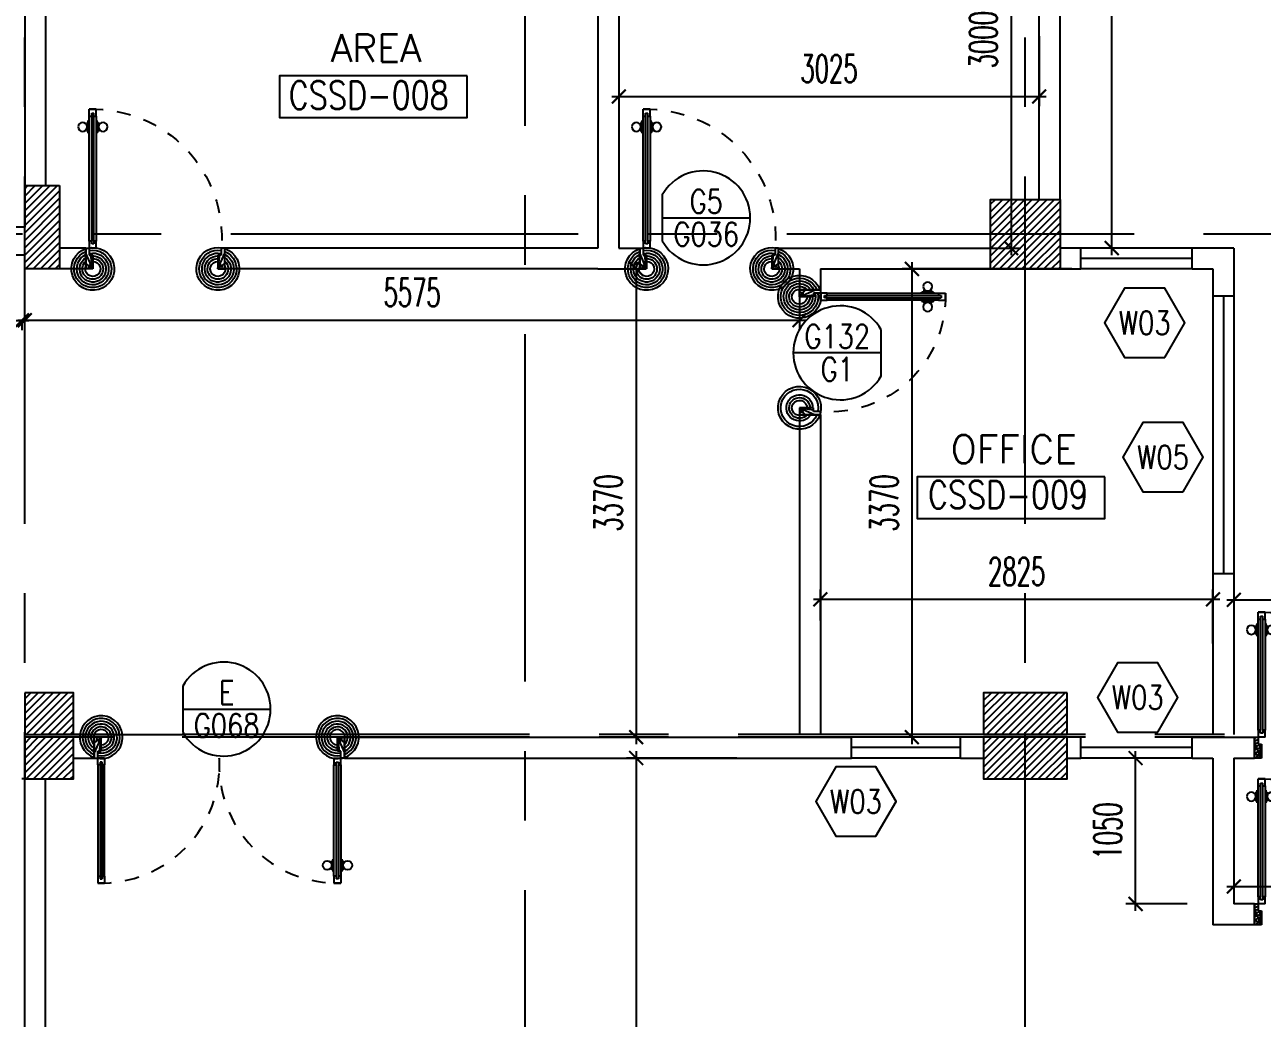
# Model space of a CAD drawing. Extents: x 417866.9 to 417960.2, y 43448 to 43538.2.
# Drawn here: x 417915.54 to 417924.44, y 43492.45 to 43499.6 of the extents above; entities that cross this region are included whole.
import ezdxf
from ezdxf.enums import TextEntityAlignment as Align

# ---------------------------------------------------------------- set-up
doc = ezdxf.new("R2010")
doc.units = 0
doc.header["$MEASUREMENT"] = 0
doc.header["$PDMODE"] = 3
doc.header["$PDSIZE"] = 0.1
doc.linetypes.add('CENTERX2', pattern=[4, 2.5, -0.5, 0.5, -0.5])
doc.linetypes.add('HIDDEN', pattern=[0.375, 0.25, -0.125])
doc.layers.get('0').update_dxf_attribs({"linetype": 'CONTINUOUS'})
doc.layers.get('DEFPOINTS').update_dxf_attribs({"linetype": 'CONTINUOUS'})
for name, color, linetype in [('AXES', 11, 'CENTERX2'), ('COL', 2, 'CONTINUOUS'), ('DIM', 4, 'CONTINUOUS'), ('DOOR', 4, 'CONTINUOUS'), ('DOOR-CR', 2, 'CONTINUOUS'), ('DOOR-NO', 3, 'CONTINUOUS'), ('HAT', 8, 'CONTINUOUS'), ('IND-ES-TXT', 4, 'CONTINUOUS'), ('RM-BOX', 2, 'CONTINUOUS'), ('RM-NAME', 2, 'CONTINUOUS'), ('RM-NO', 2, 'CONTINUOUS'), ('WALL', 2, 'CONTINUOUS'), ('WIN', 5, 'CONTINUOUS'), ('WIN-BOX', 3, 'CONTINUOUS'), ('WIN-NO', 5, 'CONTINUOUS')]:
    doc.layers.add(name, color=color, linetype=linetype)
doc.styles.add('ROMANS', font='ROMANS.shx', dxfattribs={"width": 0.6})
doc.dimstyles.new('STANDARD in', dxfattribs={"dimtxt": 0.2, "dimasz": 0.1, "dimexe": 0.07, "dimexo": 0.05, "dimgap": 0.1, "dimtad": 1, "dimdec": 0, "dimlfac": 1000, "dimzin": 0, "dimdsep": 46, "dimtxsty": 'ROMANS', "dimblk": 'ARCHTICK', "dimcen": 0.05, "dimdle": 0.05, "dimclrd": 4, "dimclre": 4, "dimclrt": 2, "dimadec": 0, "dimazin": 0, "dimtfac": 1, "dimtdec": 0, "dimtmove": 2, "dimatfit": 3, "dimfxl": 0, "dimtolj": 1, "dimtzin": 0, "dimarcsym": 0})

# ---------------------------------------------------------------- blocks, each defined once
blk = doc.blocks.new('WW1')
at = {"layer": 'WIN-BOX'}
blk.add_lwpolyline([(144.3, -250), (288.7, 0), (144.3, 250), (-144.3, 250), (-288.7, 0), (-144.3, -250)], close=True, dxfattribs=at)
at = {"layer": 'WIN-NO', "style": 'ROMANS', "width": 0.8}
blk.add_attdef('W00', text='', height=170, dxfattribs=at).set_placement((0, 0), align=Align.MIDDLE)
blk = doc.blocks.new('COL50')
at = {"layer": 'COL'}
blk.add_lwpolyline([(-250, 250), (-250, -250), (250, -250), (250, 250)], close=True, dxfattribs=at)
blk = doc.blocks.new('*X91')
at = {"color": 0}
for p, q in [((227928.6, 41941.8), (228387.8, 42401)), ((227928.6, 41994.8), (228334.7, 42401)), ((227928.6, 42047.9), (228281.7, 42401)), ((227928.6, 42100.9), (228228.7, 42401)), ((227928.6, 42153.9), (228175.6, 42401)), ((227928.6, 42207), (228122.6, 42401)), ((227928.6, 42260), (228069.6, 42401)), ((227928.6, 42313), (228016.5, 42401)), ((227928.6, 42366.1), (227963.5, 42401)), ((227940.8, 41901), (228428.6, 42388.8)), ((227993.8, 41901), (228428.6, 42335.7)), ((228046.9, 41901), (228428.6, 42282.7)), ((228099.9, 41901), (228428.6, 42229.7)), ((228152.9, 41901), (228428.6, 42176.6)), ((228206, 41901), (228428.6, 42123.6)), ((228259, 41901), (228428.6, 42070.6)), ((228312, 41901), (228428.6, 42017.5)), ((228365.1, 41901), (228428.6, 41964.5)), ((228418.1, 41901), (228428.6, 41911.5))]:
    blk.add_line(p, q, dxfattribs=at)
blk = doc.blocks.new('DD1')
at = {"layer": 'DOOR-CR'}
blk.add_line((-316.5, 0), (316.5, 0), dxfattribs=at)
blk.add_lwpolyline([(-316.5, -165.7, 3.820224), (-316.5, 165.7)], format="xyb", close=True, dxfattribs=at)
at = {"layer": 'DOOR-NO', "color": 255, "style": 'ROMANS'}
for tag, width, p in [('G', 0.8, (-21.7, 155.8)), ('0000', 0.7, (-21.7, -135.5))]:
    blk.add_attdef(tag, text='', height=195.5, dxfattribs=dict(at, width=width)).set_placement(p, align=Align.MIDDLE)
blk = doc.blocks.new('A$C24ED45A6')
at = {"layer": 'DOOR', "color": 0, "linetype": 'ByBlock'}
for p, q in [((925, 1100), (925, 1150)), ((925, 1150), (975, 1150)), ((975, 1150), (925, 1150)), ((942, 1100), (925, 1100)), ((942, 1100), (942, 1120)), ((958, 1120), (942, 1120)), ((958, 1100), (958, 1120)), ((975, 1100), (958, 1100)), ((975, 1100), (975, 1150)), ((908.8, 1055), (908.8, 990.2)), ((917.8, 1055), (908.8, 1055)), ((917.8, 990.2), (908.8, 990.2)), ((917.8, 977.6), (917.8, 1067.6)), ((925, 1067.6), (917.8, 1067.6)), ((917.8, 1055), (917.8, 990.2)), ((975, 1067.6), (982.2, 1067.6)), ((982.2, 977.6), (982.2, 1067.6)), ((982.2, 1055), (982.2, 990.2)), ((982.2, 1055), (991.2, 1055)), ((982.2, 990.2), (991.2, 990.2)), ((991.2, 1055), (991.2, 990.2)), ((925, 977.6), (917.8, 977.6)), ((975, 977.6), (982.2, 977.6)), ((925, 150), (925, 200)), ((925, 200), (942, 200)), ((942, 200), (942, 180)), ((942, 180), (958, 180)), ((958, 180), (958, 200)), ((958, 200), (975, 200)), ((975, 200), (975, 150)), ((0, 0), (0, 150)), ((0, 150), (25, 150)), ((25, 150), (25, 100)), ((25, 100), (50, 100)), ((50, 100), (50, 0)), ((925, 150), (975, 150)), ((975, 100), (950, 100)), ((950, 100), (950, 0)), ((1000, 150), (975, 150)), ((975, 150), (975, 100)), ((1000, 150), (1000, 0)), ((50, 0), (0, 0)), ((950, 0), (1000, 0))]:
    blk.add_line(p, q, dxfattribs=at)
at = {"layer": 'DOOR', "linetype": 'ByBlock'}
for p, q in [((925, 1100), (925, 200)), ((942, 200), (942, 1100)), ((958, 200), (958, 1100)), ((975, 200), (975, 1100))]:
    blk.add_line(p, q, dxfattribs=at)
at = {"layer": 'DOOR', "color": 9, "linetype": 'ByBlock'}
for p, q in [((50, 0), (0, 113.7)), ((50, 0), (36.6, 100)), ((950, 0), (1000, 113.7)), ((950, 0), (963.4, 100)), ((50, 0), (0, 40.1)), ((950, 0), (1000, 40.1))]:
    blk.add_line(p, q, dxfattribs=at)
at = {"layer": 'DOOR', "color": 0, "linetype": 'ByBlock'}
for centre in [(876.5, 1022.6), (1023.5, 1022.6)]:
    blk.add_circle(centre, 32.4, dxfattribs=at)
at = {"layer": 'DOOR', "linetype": 'HIDDEN', "ltscale": 0.5}
blk.add_arc((950, 222.5), 927.8, 88.45601, 184.48155, dxfattribs=at)
at = {"layer": 'DOOR', "color": 9, "linetype": 'ByBlock'}
for centre, radius, start, end in [((50, 0), 154.4, 103.71423, 108.89471), ((50, 0), 134.4, 100.71998, 111.84015), ((50, 0), 114.4, 102.62257, 115.91616), ((50, 0), 94.4, 90, 121.98181), ((950, 0), 94.4, 58.01819, 90), ((950, 0), 134.4, 68.15985, 79.28002), ((950, 0), 114.4, 64.08384, 77.37743), ((950, 0), 154.4, 71.10529, 76.28577), ((50, 0), 74.4, 90, 132.22357), ((50, 0), 54.4, 90, 156.79262), ((50, 0), 34.4, 90, 180), ((50, 0), 14.4, 90, 180), ((950, 0), 74.4, 47.77643, 90), ((950, 0), 54.4, 23.20738, 90), ((950, 0), 34.4, 0, 90), ((950, 0), 14.4, 0, 90)]:
    blk.add_arc(centre, radius, start, end, dxfattribs=at)
at = {"layer": 'WALL'}
blk.add_line((1000, 0), (1000, 150), dxfattribs=at)
blk = doc.blocks.new('DOOR90')
at = {"layer": 'DOOR', "color": 7, "linetype": 'ByBlock'}
for p, q in [((-150, 0), (0, 0)), ((-150, 0), (-150, -25)), ((0, -50), (-113.7, 0)), ((0, -50), (-40.1, 0)), ((0, -50), (0, 0)), ((-1000, -25), (-1050, -25)), ((-1050, -75), (-1050, -25)), ((-1050, -25), (-1050, -75)), ((-1000, -75), (-1050, -75)), ((-1000, -42), (-1020, -42)), ((-1020, -42), (-1020, -58)), ((-1000, -58), (-1020, -58)), ((-1000, -25), (-1000, -42)), ((-1000, -58), (-1000, -75)), ((-877.6, -17.8), (-967.6, -17.8)), ((-967.6, -25), (-967.6, -17.8)), ((-967.6, -75), (-967.6, -82.2)), ((-877.6, -82.2), (-967.6, -82.2)), ((-955, -8.8), (-890.2, -8.8)), ((-955, -17.8), (-955, -8.8)), ((-955, -17.8), (-890.2, -17.8)), ((-955, -82.2), (-890.2, -82.2)), ((-955, -82.2), (-955, -91.2)), ((-890.2, -17.8), (-890.2, -8.8)), ((-890.2, -82.2), (-890.2, -91.2)), ((-877.6, -25), (-877.6, -17.8)), ((-877.6, -75), (-877.6, -82.2)), ((-200, -25), (-150, -25)), ((-200, -42), (-200, -25)), ((-180, -42), (-200, -42)), ((-200, -58), (-180, -58)), ((-200, -75), (-200, -58)), ((-150, -75), (-200, -75)), ((-180, -58), (-180, -42)), ((-150, -25), (-100, -25)), ((-150, -75), (-150, -25)), ((-100, -25), (-100, -50)), ((0, -50), (-100, -36.6)), ((-100, -50), (0, -50)), ((-955, -91.2), (-890.2, -91.2)), ((-150, -875), (-100, -875)), ((-150, -900), (-150, -875)), ((0, -850), (-113.7, -900)), ((-100, -875), (-100, -850)), ((0, -850), (-100, -863.4)), ((-100, -850), (0, -850)), ((0, -850), (-40.1, -900)), ((0, -850), (0, -900)), ((-150, -900), (0, -900)), ((0, -900), (-150, -900))]:
    blk.add_line(p, q, dxfattribs=at)
at = {"layer": 'DOOR', "linetype": 'ByBlock'}
for p, q in [((-200, -25), (-1000, -25)), ((-200, -42), (-1000, -42)), ((-200, -58), (-1000, -58)), ((-1000, -75), (-200, -75))]:
    blk.add_line(p, q, dxfattribs=at)
at = {"layer": 'DOOR', "color": 7, "linetype": 'ByBlock'}
for centre in [(-922.6, 23.5), (-922.6, -123.5)]:
    blk.add_circle(centre, 32.4, dxfattribs=at)
for centre, radius, start, end in [((0, -50), 154.4, 161.10529, 166.28577), ((0, -50), 94.4, 148.01819, 180), ((0, -50), 134.4, 158.15985, 169.28002), ((0, -50), 114.4, 154.08384, 167.37743), ((0, -50), 74.4, 137.77643, 180), ((0, -50), 54.4, 113.20738, 180), ((0, -50), 34.4, 90, 180), ((0, -50), 14.4, 90, 180), ((0, -850), 154.4, 193.71423, 198.89471), ((0, -850), 134.4, 190.71998, 201.84015), ((0, -850), 94.4, 180, 211.98181), ((0, -850), 74.4, 180, 222.22357), ((0, -850), 54.4, 180, 246.79262), ((0, -850), 34.4, 180, 270), ((0, -850), 14.4, 180, 270)]:
    blk.add_arc(centre, radius, start, end, dxfattribs=at)
at = {"layer": 'DOOR', "linetype": 'HIDDEN', "ltscale": 0.5}
blk.add_arc((-222.2, -50), 828.2, 178.27012, 275.00304, dxfattribs=at)
blk = doc.blocks.new('_ARCHTICK')
at = {"color": 0, "linetype": 'ByBlock', "const_width": 0.15}
blk.add_lwpolyline([(-0.5, -0.5), (0.5, 0.5)], dxfattribs=at)
blk = doc.blocks.new('*D271')
at = {"layer": 'DEFPOINTS', "color": 0}
for p in [(417906.0666, 43497.6077), (417915.5166, 43497.5274), (417915.5166, 43497.474)]:
    blk.add_point(p, dxfattribs=at)
at = {"layer": 'DIM', "color": 4, "lineweight": -2}
for p, q in [((417906.0666, 43497.5577), (417906.0666, 43497.404)), ((417906.0166, 43497.474), (417915.5666, 43497.474)), ((417915.5166, 43497.4774), (417915.5166, 43497.404))]:
    blk.add_line(p, q, dxfattribs=at)
at = {"layer": 'DIM', "color": 4, "lineweight": -2, "xscale": 0.1, "yscale": 0.1, "zscale": 0.1, "rotation": 180}
blk.add_blockref('_ARCHTICK', (417906.0666, 43497.474), dxfattribs=at)
at = {"layer": 'DIM', "color": 4, "lineweight": -2, "xscale": 0.1, "yscale": 0.1, "zscale": 0.1}
blk.add_blockref('_ARCHTICK', (417915.5166, 43497.474), dxfattribs=at)
at = {"layer": 'DIM', "color": 2, "insert": (417910.7916, 43497.674), "char_height": 0.2, "attachment_point": 5, "style": 'ROMANS'}
blk.add_mtext('\\A1;9450', dxfattribs=at)
blk = doc.blocks.new('*D576')
at = {"layer": 'DEFPOINTS', "color": 0}
for p in [(417921.1116, 43497.7706), (417921.1116, 43497.4751), (417915.5366, 43497.4109)]:
    blk.add_point(p, dxfattribs=at)
at = {"layer": 'DIM', "color": 4, "lineweight": -2}
for p, q in [((417921.1116, 43497.7206), (417921.1116, 43497.4051)), ((417915.5366, 43497.4609), (417915.5366, 43497.5451)), ((417915.4866, 43497.4751), (417921.1616, 43497.4751))]:
    blk.add_line(p, q, dxfattribs=at)
at = {"layer": 'DIM', "color": 4, "lineweight": -2, "xscale": 0.1, "yscale": 0.1, "zscale": 0.1, "rotation": 180}
blk.add_blockref('_ARCHTICK', (417915.5366, 43497.4751), dxfattribs=at)
at = {"layer": 'DIM', "color": 4, "lineweight": -2, "xscale": 0.1, "yscale": 0.1, "zscale": 0.1}
blk.add_blockref('_ARCHTICK', (417921.1116, 43497.4751), dxfattribs=at)
at = {"layer": 'DIM', "color": 2, "insert": (417918.3241, 43497.6751), "char_height": 0.2, "attachment_point": 5, "style": 'ROMANS'}
blk.add_mtext('\\A1;5575', dxfattribs=at)
blk = doc.blocks.new('*D272')
at = {"layer": 'DEFPOINTS', "color": 0}
for p in [(417919.7765, 43497.8443), (417919.7765, 43494.4743), (417919.9364, 43494.4743)]:
    blk.add_point(p, dxfattribs=at)
at = {"layer": 'DIM', "color": 4, "lineweight": -2}
for p, q in [((417919.9364, 43497.8943), (417919.9364, 43494.4243)), ((417919.8265, 43497.8443), (417920.0064, 43497.8443)), ((417919.8265, 43494.4743), (417920.0064, 43494.4743))]:
    blk.add_line(p, q, dxfattribs=at)
at = {"layer": 'DIM', "color": 4, "lineweight": -2, "xscale": 0.1, "yscale": 0.1, "zscale": 0.1}
for p, rotation in [((417919.9364, 43497.8443), 90), ((417919.9364, 43494.4743), 270)]:
    blk.add_blockref('_ARCHTICK', p, dxfattribs=dict(at, rotation=rotation))
at = {"layer": 'DIM', "color": 2, "insert": (417919.7364, 43496.1593), "char_height": 0.2, "attachment_point": 5, "rotation": 90, "style": 'ROMANS'}
blk.add_mtext('\\A1;3370', dxfattribs=at)
blk = doc.blocks.new('*D273')
at = {"layer": 'DEFPOINTS', "color": 0}
for p in [(417919.8116, 43499.5708), (417922.8366, 43499.5708), (417922.8366, 43499.0854)]:
    blk.add_point(p, dxfattribs=at)
at = {"layer": 'DIM', "color": 4, "lineweight": -2}
for p, q in [((417919.8116, 43499.5208), (417919.8116, 43499.0154)), ((417922.8366, 43499.5208), (417922.8366, 43499.0154)), ((417919.7616, 43499.0854), (417922.8866, 43499.0854))]:
    blk.add_line(p, q, dxfattribs=at)
at = {"layer": 'DIM', "color": 4, "lineweight": -2, "xscale": 0.1, "yscale": 0.1, "zscale": 0.1, "rotation": 180}
blk.add_blockref('_ARCHTICK', (417919.8116, 43499.0854), dxfattribs=at)
at = {"layer": 'DIM', "color": 4, "lineweight": -2, "xscale": 0.1, "yscale": 0.1, "zscale": 0.1}
blk.add_blockref('_ARCHTICK', (417922.8366, 43499.0854), dxfattribs=at)
at = {"layer": 'DIM', "color": 2, "insert": (417921.3241, 43499.2854), "char_height": 0.2, "attachment_point": 5, "style": 'ROMANS'}
blk.add_mtext('\\A1;3025', dxfattribs=at)
blk = doc.blocks.new('*D274')
at = {"layer": 'DEFPOINTS', "color": 0}
for p in [(417922.8366, 43500.9943), (417922.3746, 43497.9943), (417922.6343, 43497.9943)]:
    blk.add_point(p, dxfattribs=at)
at = {"layer": 'DIM', "color": 4, "lineweight": -2}
for p, q in [((417922.7866, 43500.9943), (417922.5643, 43500.9943)), ((417922.6343, 43501.0443), (417922.6343, 43497.9443)), ((417922.4246, 43497.9943), (417922.7043, 43497.9943))]:
    blk.add_line(p, q, dxfattribs=at)
at = {"layer": 'DIM', "color": 4, "lineweight": -2, "xscale": 0.1, "yscale": 0.1, "zscale": 0.1}
for p, rotation in [((417922.6343, 43500.9943), 90), ((417922.6343, 43497.9943), 270)]:
    blk.add_blockref('_ARCHTICK', p, dxfattribs=dict(at, rotation=rotation))
at = {"layer": 'DIM', "color": 2, "insert": (417922.4343, 43499.4943), "char_height": 0.2, "attachment_point": 5, "rotation": 90, "style": 'ROMANS'}
blk.add_mtext('\\A1;3000', dxfattribs=at)
blk = doc.blocks.new('*D277')
at = {"layer": 'DEFPOINTS', "color": 0}
for p in [(417923.4895, 43504.1943), (417923.3584, 43497.9943), (417923.9366, 43497.9943)]:
    blk.add_point(p, dxfattribs=at)
at = {"layer": 'DIM', "color": 4, "lineweight": -2}
for p, q in [((417923.4395, 43504.1943), (417923.2884, 43504.1943)), ((417923.3584, 43504.2443), (417923.3584, 43501.4053)), ((417923.3584, 43497.9443), (417923.3584, 43500.7882)), ((417923.8866, 43497.9943), (417923.2884, 43497.9943))]:
    blk.add_line(p, q, dxfattribs=at)
at = {"layer": 'DIM', "color": 4, "lineweight": -2, "xscale": 0.1, "yscale": 0.1, "zscale": 0.1}
for p, rotation in [((417923.3584, 43504.1943), 90), ((417923.3584, 43497.9943), 270)]:
    blk.add_blockref('_ARCHTICK', p, dxfattribs=dict(at, rotation=rotation))
at = {"layer": 'DIM', "color": 2, "insert": (417923.2472, 43501.0967), "char_height": 0.2, "attachment_point": 5, "rotation": 90, "style": 'ROMANS'}
blk.add_mtext('\\A1;6200', dxfattribs=at)
blk = doc.blocks.new('*D438')
at = {"layer": 'DEFPOINTS', "color": 0}
for p in [(417924.0866, 43495.4669), (417921.2616, 43495.2653), (417924.0866, 43495.0988)]:
    blk.add_point(p, dxfattribs=at)
at = {"layer": 'DIM', "color": 4, "lineweight": -2}
for p, q in [((417921.2116, 43495.4669), (417924.1366, 43495.4669)), ((417921.2616, 43495.3153), (417921.2616, 43495.5369)), ((417924.0866, 43495.1488), (417924.0866, 43495.5369))]:
    blk.add_line(p, q, dxfattribs=at)
at = {"layer": 'DIM', "color": 4, "lineweight": -2, "xscale": 0.1, "yscale": 0.1, "zscale": 0.1, "rotation": 180}
blk.add_blockref('_ARCHTICK', (417921.2616, 43495.4669), dxfattribs=at)
at = {"layer": 'DIM', "color": 4, "lineweight": -2, "xscale": 0.1, "yscale": 0.1, "zscale": 0.1}
blk.add_blockref('_ARCHTICK', (417924.0866, 43495.4669), dxfattribs=at)
at = {"layer": 'DIM', "color": 2, "insert": (417922.6741, 43495.6669), "char_height": 0.2, "attachment_point": 5, "style": 'ROMANS'}
blk.add_mtext('\\A1;2825', dxfattribs=at)
blk = doc.blocks.new('*D281')
at = {"layer": 'DEFPOINTS', "color": 0}
for p in [(417923.1223, 43497.8443), (417921.9204, 43494.4743), (417922.6807, 43494.4743)]:
    blk.add_point(p, dxfattribs=at)
at = {"layer": 'DIM', "color": 4, "lineweight": -2}
for p, q in [((417921.9204, 43497.8943), (417921.9204, 43494.4243)), ((417923.0723, 43497.8443), (417921.8504, 43497.8443)), ((417922.6307, 43494.4743), (417921.8504, 43494.4743))]:
    blk.add_line(p, q, dxfattribs=at)
at = {"layer": 'DIM', "color": 4, "lineweight": -2, "xscale": 0.1, "yscale": 0.1, "zscale": 0.1}
for p, rotation in [((417921.9204, 43497.8443), 90), ((417921.9204, 43494.4743), 270)]:
    blk.add_blockref('_ARCHTICK', p, dxfattribs=dict(at, rotation=rotation))
at = {"layer": 'DIM', "color": 2, "insert": (417921.7204, 43496.1593), "char_height": 0.2, "attachment_point": 5, "rotation": 90, "style": 'ROMANS'}
blk.add_mtext('\\A1;3370', dxfattribs=at)
blk = doc.blocks.new('*D439')
at = {"layer": 'DEFPOINTS', "color": 0}
for p in [(417931.0616, 43495.7194), (417924.2366, 43495.611), (417931.0616, 43495.4631)]:
    blk.add_point(p, dxfattribs=at)
at = {"layer": 'DIM', "color": 4, "lineweight": -2}
for p, q in [((417931.0616, 43495.6694), (417931.0616, 43495.3931)), ((417924.2366, 43495.561), (417924.2366, 43495.3931)), ((417924.1866, 43495.4631), (417931.1116, 43495.4631))]:
    blk.add_line(p, q, dxfattribs=at)
at = {"layer": 'DIM', "color": 4, "lineweight": -2, "xscale": 0.1, "yscale": 0.1, "zscale": 0.1, "rotation": 180}
blk.add_blockref('_ARCHTICK', (417924.2366, 43495.4631), dxfattribs=at)
at = {"layer": 'DIM', "color": 4, "lineweight": -2, "xscale": 0.1, "yscale": 0.1, "zscale": 0.1}
blk.add_blockref('_ARCHTICK', (417931.0616, 43495.4631), dxfattribs=at)
at = {"layer": 'DIM', "color": 2, "insert": (417927.6491, 43495.6631), "char_height": 0.2, "attachment_point": 5, "style": 'ROMANS'}
blk.add_mtext('\\A1;6825', dxfattribs=at)
blk = doc.blocks.new('*D441')
at = {"layer": 'DEFPOINTS', "color": 0}
for p in [(417924.2366, 43493.8221), (417925.7366, 43493.8221), (417925.7366, 43493.3997)]:
    blk.add_point(p, dxfattribs=at)
at = {"layer": 'DIM', "color": 4, "lineweight": -2}
for p, q in [((417924.2366, 43493.7721), (417924.2366, 43493.3297)), ((417925.7366, 43493.7721), (417925.7366, 43493.3297)), ((417924.1866, 43493.3997), (417925.7866, 43493.3997))]:
    blk.add_line(p, q, dxfattribs=at)
at = {"layer": 'DIM', "color": 4, "lineweight": -2, "xscale": 0.1, "yscale": 0.1, "zscale": 0.1, "rotation": 180}
blk.add_blockref('_ARCHTICK', (417924.2366, 43493.3997), dxfattribs=at)
at = {"layer": 'DIM', "color": 4, "lineweight": -2, "xscale": 0.1, "yscale": 0.1, "zscale": 0.1}
blk.add_blockref('_ARCHTICK', (417925.7366, 43493.3997), dxfattribs=at)
at = {"layer": 'DIM', "color": 2, "insert": (417924.9866, 43493.5997), "char_height": 0.2, "attachment_point": 5, "style": 'ROMANS'}
blk.add_mtext('\\A1;1500', dxfattribs=at)
blk = doc.blocks.new('*D440')
at = {"layer": 'DEFPOINTS', "color": 0}
for p in [(417923.5298, 43494.3243), (417923.9502, 43494.3243), (417923.9502, 43493.2743)]:
    blk.add_point(p, dxfattribs=at)
at = {"layer": 'DIM', "color": 4, "lineweight": -2}
for p, q in [((417923.9002, 43494.3243), (417923.4598, 43494.3243)), ((417923.5298, 43493.2243), (417923.5298, 43494.3743)), ((417923.9002, 43493.2743), (417923.4598, 43493.2743))]:
    blk.add_line(p, q, dxfattribs=at)
at = {"layer": 'DIM', "color": 4, "lineweight": -2, "xscale": 0.1, "yscale": 0.1, "zscale": 0.1}
for p, rotation in [((417923.5298, 43494.3243), 90), ((417923.5298, 43493.2743), 270)]:
    blk.add_blockref('_ARCHTICK', p, dxfattribs=dict(at, rotation=rotation))
at = {"layer": 'DIM', "color": 2, "insert": (417923.3298, 43493.7993), "char_height": 0.2, "attachment_point": 5, "rotation": 90, "style": 'ROMANS'}
blk.add_mtext('\\A1;1050', dxfattribs=at)
blk = doc.blocks.new('*D285')
at = {"layer": 'DEFPOINTS', "color": 0}
for p in [(417920.7099, 43494.3243), (417919.9364, 43488.7243), (417920.1099, 43488.7243)]:
    blk.add_point(p, dxfattribs=at)
at = {"layer": 'DIM', "color": 4, "lineweight": -2}
for p, q in [((417920.6599, 43494.3243), (417919.8664, 43494.3243)), ((417919.9364, 43494.3743), (417919.9364, 43488.6743)), ((417920.0599, 43488.7243), (417919.8664, 43488.7243))]:
    blk.add_line(p, q, dxfattribs=at)
at = {"layer": 'DIM', "color": 4, "lineweight": -2, "xscale": 0.1, "yscale": 0.1, "zscale": 0.1}
for p, rotation in [((417919.9364, 43494.3243), 90), ((417919.9364, 43488.7243), 270)]:
    blk.add_blockref('_ARCHTICK', p, dxfattribs=dict(at, rotation=rotation))
at = {"layer": 'DIM', "color": 2, "insert": (417919.7364, 43491.5243), "char_height": 0.2, "attachment_point": 5, "rotation": 90, "style": 'ROMANS'}
blk.add_mtext('\\A1;5600', dxfattribs=at)
blk = doc.blocks.new('A$C272A55A0')
at = {"layer": 'DOOR', "color": 0, "linetype": 'ByBlock'}
for p, q in [((0, 900.4), (0, 1050.4)), ((50, 1050.4), (0, 1050.4)), ((50, 950.4), (50, 1050.4)), ((1750, 950.4), (1750, 1050.4)), ((1750, 1050.4), (1800, 1050.4)), ((1800, 1050.4), (1800, 900.4)), ((0, 900.4), (25, 900.4)), ((25, 950.4), (50, 950.4)), ((25, 900.4), (25, 950.4)), ((75, 900.4), (25, 900.4)), ((25, 850.4), (25, 900.4)), ((75, 900.4), (75, 850.4)), ((1725, 900.4), (1775, 900.4)), ((1725, 900.4), (1725, 850.4)), ((1775, 950.4), (1750, 950.4)), ((1775, 900.4), (1775, 950.4)), ((1800, 900.4), (1775, 900.4)), ((1775, 850.4), (1775, 900.4)), ((42, 850.4), (25, 850.4)), ((58, 870.4), (42, 870.4)), ((42, 870.4), (42, 850.4)), ((58, 850.4), (58, 870.4)), ((75, 850.4), (58, 850.4)), ((1725, 850.4), (1742, 850.4)), ((1742, 870.4), (1758, 870.4)), ((1742, 850.4), (1742, 870.4)), ((1758, 870.4), (1758, 850.4)), ((1758, 850.4), (1775, 850.4)), ((1717.8, 160.1), (1708.8, 160.1)), ((1708.8, 95.3), (1708.8, 160.1)), ((1717.8, 95.3), (1708.8, 95.3)), ((1725, 172.7), (1717.8, 172.7)), ((1717.8, 172.7), (1717.8, 82.7)), ((1717.8, 95.3), (1717.8, 160.1)), ((1775, 172.7), (1782.2, 172.7)), ((1782.2, 172.7), (1782.2, 82.7)), ((1782.2, 160.1), (1791.2, 160.1)), ((1782.2, 95.3), (1782.2, 160.1)), ((1782.2, 95.3), (1791.2, 95.3)), ((1791.2, 95.3), (1791.2, 160.1)), ((25, 50.4), (42, 50.4)), ((25, 50.4), (25, 0.4)), ((25, 0.4), (75, 0.4)), ((75, 0.4), (25, 0.4)), ((42, 50.4), (42, 30.4)), ((42, 30.4), (58, 30.4)), ((58, 50.4), (75, 50.4)), ((58, 50.4), (58, 30.4)), ((75, 50.4), (75, 0.4)), ((1725, 82.7), (1717.8, 82.7)), ((1742, 50.4), (1725, 50.4)), ((1725, 50.4), (1725, 0.4)), ((1775, 0.4), (1725, 0.4)), ((1725, 0.4), (1775, 0.4)), ((1742, 50.4), (1742, 30.4)), ((1758, 30.4), (1742, 30.4)), ((1775, 50.4), (1758, 50.4)), ((1758, 50.4), (1758, 30.4)), ((1775, 82.7), (1782.2, 82.7)), ((1775, 50.4), (1775, 0.4))]:
    blk.add_line(p, q, dxfattribs=at)
at = {"layer": 'DOOR', "color": 9, "linetype": 'ByBlock'}
for p, q in [((50, 1050.4), (0, 1010.2)), ((50, 1050.4), (0, 936.6)), ((50, 1050.4), (36.6, 950.4)), ((1750, 1050.4), (1800, 1010.2)), ((1750, 1050.4), (1800, 936.6)), ((1750, 1050.4), (1763.4, 950.4))]:
    blk.add_line(p, q, dxfattribs=at)
at = {"layer": 'DOOR', "linetype": 'ByBlock'}
for p, q in [((25, 850.4), (25, 50.4)), ((42, 850.4), (42, 50.4)), ((58, 850.4), (58, 50.4)), ((75, 50.4), (75, 850.4)), ((1725, 50.4), (1725, 850.4)), ((1742, 850.4), (1742, 50.4)), ((1758, 850.4), (1758, 50.4)), ((1775, 850.4), (1775, 50.4))]:
    blk.add_line(p, q, dxfattribs=at)
at = {"layer": 'DOOR', "color": 0, "linetype": 'ByBlock'}
for centre in [(1676.5, 127.7), (1823.5, 127.7)]:
    blk.add_circle(centre, 32.4, dxfattribs=at)
at = {"layer": 'DOOR', "color": 9, "linetype": 'ByBlock'}
for centre, radius, start, end in [((50, 1050.4), 54.4, 203.20738, 270), ((50, 1050.4), 74.4, 227.77643, 270), ((50, 1050.4), 34.4, 180, 270), ((50, 1050.4), 14.4, 180, 270), ((1750, 1050.4), 14.4, 270, 0), ((1750, 1050.4), 34.4, 270, 0), ((1750, 1050.4), 54.4, 270, 336.79262), ((1750, 1050.4), 74.4, 270, 312.22357), ((50, 1050.4), 94.4, 238.01819, 270), ((50, 1050.4), 114.4, 244.08384, 257.37743), ((50, 1050.4), 134.4, 248.15985, 259.28002), ((50, 1050.4), 154.4, 251.10529, 256.28577), ((1750, 1050.4), 94.4, 270, 301.98181), ((1750, 1050.4), 114.4, 282.62257, 295.91616), ((1750, 1050.4), 134.4, 280.71998, 291.84015), ((1750, 1050.4), 154.4, 283.71423, 288.89471)]:
    blk.add_arc(centre, radius, start, end, dxfattribs=at)
at = {"layer": 'DOOR', "linetype": 'HIDDEN', "ltscale": 0.5}
for centre, start, end in [((50, 851.4), 268.31738, 3.29648), ((1750, 851.4), 176.70352, 271.68262)]:
    blk.add_arc(centre, 851.4, start, end, dxfattribs=at)
at = {"layer": 'WALL', "linetype": 'ByBlock'}
blk.add_line((1800, 900.4), (1800, 1050.4), dxfattribs=at)

msp = doc.modelspace()

# ---------------------------------------------------------------- hatches: boundary and pattern name
at = {"layer": 'HAT'}
h = msp.add_hatch(dxfattribs=at)
h.set_pattern_fill('ANSI31', color=256, scale=0.3, style=0)
h.set_pattern_definition([(45, (417522.421385, 43456.013322), (-0.0265165043, 0.0265165043), [])])
h.paths.add_polyline_path([(417915.7866, 43498.4443), (417915.5366, 43498.4443), (417915.5366, 43498.1443), (417915.7866, 43498.1443)])
h.paths.add_polyline_path([(417915.7866, 43498.1443), (417915.5366, 43498.1443), (417915.5366, 43497.8443), (417915.7866, 43497.8443)])
h = msp.add_hatch(dxfattribs=at)
h.set_pattern_fill('ANSI31', color=256, scale=0.3, style=0)
h.set_pattern_definition([(45, (417532.141385, 43455.963322), (-0.0265165043, 0.0265165043), [])])
h.paths.add_polyline_path([(417915.5366, 43494.4943), (417915.8866, 43494.4943), (417915.8866, 43494.7943), (417915.5366, 43494.7943)])
h = msp.add_hatch(dxfattribs=at)
h.set_pattern_fill('ANSI31', color=256, scale=0.3, style=0)
h.set_pattern_definition([(45, (417564.191385, 43455.963322), (-0.0265165043, 0.0265165043), [])])
h.paths.add_polyline_path([(417922.7366, 43494.4943), (417922.7366, 43494.7943), (417922.4366, 43494.7943), (417922.4366, 43494.4943)])
h.paths.add_polyline_path([(417923.0366, 43494.4943), (417923.0366, 43494.7943), (417922.7366, 43494.7943), (417922.7366, 43494.4943)])
h = msp.add_hatch(dxfattribs=at)
h.set_pattern_fill('ANSI31', color=256, scale=0.3, style=0)
h.set_pattern_definition([(45, (417532.141385, 43455.643322), (-0.0265165043, 0.0265165043), [])])
h.paths.add_polyline_path([(417915.5366, 43494.1743), (417915.8866, 43494.1743), (417915.8866, 43494.4743), (417915.5366, 43494.4743)])
h = msp.add_hatch(dxfattribs=at)
h.set_pattern_fill('ANSI31', color=256, scale=0.3, style=0)
h.set_pattern_definition([(45, (417564.191385, 43455.643322), (-0.0265165043, 0.0265165043), [])])
h.paths.add_polyline_path([(417922.7366, 43494.1743), (417922.7366, 43494.4743), (417922.4366, 43494.4743), (417922.4366, 43494.1743)])
h.paths.add_polyline_path([(417923.0366, 43494.1743), (417923.0366, 43494.4743), (417922.7366, 43494.4743), (417922.7366, 43494.1743)])

# ---------------------------------------------------------------- linework, layer by layer
at = {"layer": 'AXES'}
for p, q in [((417922.7366, 43460.01), (417922.7366, 43537.5491)), ((417915.5366, 43460.01), (417915.5366, 43537.1991)), ((417919.1366, 43466.8743), (417919.1366, 43525.6943)), ((417959.5194, 43498.0943), (417889.6966, 43498.0943)), ((417959.1694, 43494.4943), (417889.6966, 43494.4943)), ((417959.1694, 43494.4743), (417889.6966, 43494.4743))]:
    msp.add_line(p, q, dxfattribs=at)
at = {"layer": 'COL'}
for points in [[(417915.7866, 43498.4443), (417915.7866, 43497.8443), (417915.5366, 43497.8443), (417915.5366, 43498.4443)], [(417915.5366, 43494.7943), (417915.5366, 43494.4943), (417915.8866, 43494.4943), (417915.8866, 43494.7943)], [(417923.0366, 43494.7943), (417922.4366, 43494.7943), (417922.4366, 43494.4943), (417923.0366, 43494.4943)], [(417915.5366, 43494.4743), (417915.5366, 43494.1743), (417915.8866, 43494.1743), (417915.8866, 43494.4743)], [(417923.0366, 43494.4743), (417922.4366, 43494.4743), (417922.4366, 43494.1743), (417923.0366, 43494.1743)]]:
    msp.add_lwpolyline(points, close=True, dxfattribs=at)
at = {"layer": 'DOOR', "color": 0}
msp.add_line((417915.5366, 43494.1743), (417915.5166, 43494.1743), dxfattribs=at)
at = {"layer": 'RM-BOX'}
for points in [[(417918.7197, 43499.2345), (417917.3699, 43499.2345), (417917.3699, 43498.9345), (417918.7197, 43498.9345)], [(417923.309, 43496.3473), (417921.9592, 43496.3473), (417921.9592, 43496.0473), (417923.309, 43496.0473)]]:
    msp.add_lwpolyline(points, close=True, dxfattribs=at)
at = {"layer": 'WALL'}
for p, q in [((417915.5366, 43503.6443), (417915.5366, 43498.1443)), ((417922.9866, 43498.3443), (417922.9866, 43501.3493)), ((417915.6866, 43500.9943), (417915.6866, 43498.4443)), ((417919.6616, 43500.9943), (417919.6616, 43497.9943)), ((417919.8116, 43500.9943), (417919.8116, 43497.9943)), ((417922.8366, 43498.3443), (417922.8366, 43500.9943)), ((417915.5366, 43498.1443), (417915.0791, 43498.1443)), ((417915.9762, 43497.9943), (417915.7866, 43497.9943)), ((417915.9762, 43497.8443), (417915.9762, 43497.9943)), ((417919.6616, 43497.9943), (417916.9762, 43497.9943)), ((417916.9762, 43497.8443), (417916.9762, 43497.9943)), ((417919.8116, 43497.9943), (417919.9616, 43497.9943)), ((417919.9616, 43497.8443), (417919.9616, 43497.9943)), ((417920.9616, 43497.8443), (417920.9616, 43497.9943)), ((417920.9616, 43497.8443), (417920.9616, 43497.9943)), ((417920.9616, 43497.9943), (417922.4866, 43497.9943)), ((417923.1366, 43497.9943), (417922.9866, 43497.9943)), ((417923.1366, 43497.8443), (417923.1366, 43497.9943)), ((417924.2366, 43497.9943), (417923.9366, 43497.9943)), ((417923.9366, 43497.8443), (417923.9366, 43497.9943)), ((417924.2366, 43497.9943), (417924.2366, 43497.6491)), ((417915.5366, 43497.9443), (417915.0791, 43497.9443)), ((417915.9762, 43497.8443), (417915.5366, 43497.8443)), ((417919.6616, 43497.8443), (417916.9762, 43497.8443)), ((417919.6616, 43497.8443), (417919.9616, 43497.8443)), ((417920.9616, 43497.8443), (417921.1116, 43497.8443)), ((417921.1116, 43497.8443), (417921.1116, 43497.6943)), ((417921.2616, 43497.8443), (417921.2616, 43497.6943)), ((417921.2616, 43497.8443), (417921.2616, 43497.6943)), ((417921.2616, 43497.8443), (417923.1366, 43497.8443)), ((417923.9366, 43497.8443), (417924.0866, 43497.8443)), ((417924.0866, 43497.8443), (417924.0866, 43497.6491)), ((417921.2616, 43497.6943), (417921.1116, 43497.6943)), ((417921.1116, 43497.6943), (417921.2616, 43497.6943)), ((417921.2616, 43497.6943), (417921.1116, 43497.6943)), ((417921.1116, 43497.6943), (417921.2616, 43497.6943)), ((417921.1116, 43497.6943), (417921.2616, 43497.6943)), ((417924.2366, 43497.6491), (417924.0866, 43497.6491)), ((417921.1116, 43496.7943), (417921.2616, 43496.7943)), ((417921.1116, 43496.7943), (417921.2616, 43496.7943)), ((417921.2616, 43496.7943), (417921.1116, 43496.7943)), ((417921.1116, 43496.7943), (417921.2616, 43496.7943)), ((417921.1116, 43496.7943), (417921.2616, 43496.7943)), ((417921.1116, 43496.7943), (417921.1116, 43494.4943)), ((417921.2616, 43496.7943), (417921.2616, 43494.4943)), ((417924.0866, 43495.6491), (417924.0866, 43494.4943)), ((417924.2366, 43495.6491), (417924.0866, 43495.6491)), ((417924.2366, 43495.6491), (417924.2366, 43494.4943)), ((417915.7866, 43494.4943), (417916.6991, 43494.4943)), ((417916.0366, 43494.4743), (417916.0366, 43494.3243)), ((417917.8366, 43494.4743), (417917.8366, 43494.3243)), ((417917.8366, 43494.4743), (417917.8366, 43494.3243)), ((417917.8366, 43494.4743), (417921.4868, 43494.4743)), ((417921.4868, 43494.3243), (417921.4868, 43494.4743)), ((417922.2694, 43494.3243), (417922.2694, 43494.4743)), ((417923.1366, 43494.3243), (417923.1366, 43494.4743)), ((417923.9366, 43494.3243), (417923.9366, 43494.4743)), ((417923.9366, 43494.4743), (417924.3866, 43494.4743)), ((417924.3866, 43494.4743), (417924.3866, 43494.3243)), ((417924.3866, 43494.3243), (417924.3866, 43494.4743)), ((417924.3866, 43494.4743), (417924.3866, 43494.3243)), ((417915.8866, 43494.3243), (417916.0366, 43494.3243)), ((417917.8366, 43494.3243), (417921.4868, 43494.3243)), ((417922.2694, 43494.3243), (417922.4366, 43494.3243)), ((417923.0366, 43494.3243), (417923.1366, 43494.3243)), ((417923.9366, 43494.3243), (417924.0866, 43494.3243)), ((417924.0866, 43494.3243), (417924.0866, 43493.1243)), ((417924.2366, 43494.3243), (417924.2366, 43493.2743)), ((417924.2366, 43494.3243), (417924.3866, 43494.3243)), ((417915.5366, 43488.7243), (417915.5366, 43494.1743)), ((417915.6866, 43488.8243), (417915.6866, 43494.1743)), ((417924.3866, 43493.2743), (417924.2366, 43493.2743)), ((417924.3866, 43493.2743), (417924.3866, 43493.1243)), ((417924.3866, 43493.1243), (417924.3866, 43493.2743)), ((417924.3866, 43493.2743), (417924.3866, 43493.1243)), ((417924.3866, 43493.1243), (417924.0866, 43493.1243))]:
    msp.add_line(p, q, dxfattribs=at)
at = {"layer": 'WIN'}
for p, q in [((417923.9366, 43497.9943), (417923.1366, 43497.9943)), ((417923.9366, 43497.9193), (417923.1366, 43497.9193)), ((417923.9366, 43497.8443), (417923.1366, 43497.8443)), ((417924.0866, 43497.6491), (417924.0866, 43495.6491)), ((417924.1616, 43497.6491), (417924.1616, 43495.6491)), ((417924.2366, 43497.6491), (417924.2366, 43495.6491)), ((417922.2694, 43494.3993), (417921.4868, 43494.3993)), ((417923.9366, 43494.3993), (417923.1366, 43494.3993)), ((417922.2694, 43494.3243), (417921.4868, 43494.3243)), ((417923.9366, 43494.3243), (417923.1366, 43494.3243))]:
    msp.add_line(p, q, dxfattribs=at)

# ---------------------------------------------------------------- block references
at = {"layer": 'COL', "xscale": -0.001000000047497451, "yscale": 0.0009999999892897904, "zscale": 0.001}
msp.add_blockref('COL50', (417922.7366, 43498.0943), dxfattribs=at)
at = {"layer": 'DOOR', "color": 0, "yscale": 0.0009999999892897904, "zscale": 0.001}
for name, p, xscale in [('A$C24ED45A6', (417916.9762, 43497.8443), -0.001000000047497451), ('A$C24ED45A6', (417920.9616, 43497.8443), -0.001000000047497451), ('DOOR90', (417921.1116, 43497.6943), -0.001000000047497451), ('A$C272A55A0', (417916.0366, 43493.424), 0.001000000047497451)]:
    msp.add_blockref(name, p, dxfattribs=dict(at, xscale=xscale))
at = {"layer": 'DOOR', "color": 0, "xscale": -0.0009999999892897904, "yscale": 0.0009999999892897904, "zscale": 0.001, "rotation": 90}
for p in [(417924.3866, 43494.3243), (417924.3866, 43493.1243)]:
    msp.add_blockref('DOOR90', p, dxfattribs=at)
at = {"layer": 'DOOR-NO'}
ref = msp.add_blockref('DD1', (417920.4408, 43498.212), dxfattribs=dict(at, xscale=0.001000000047497451, yscale=0.0009999999892897904, zscale=0.001))
ref.add_attrib('G', 'G5', dxfattribs={"height": 0.17, "style": 'ROMANS', "width": 0.8}).set_placement((417920.4408, 43498.33), align=Align.MIDDLE)
ref.add_attrib('000', 'G036', dxfattribs={"height": 0.17, "style": 'ROMANS', "width": 0.8}).set_placement((417920.4408, 43498.0942), align=Align.MIDDLE)
ref = msp.add_blockref('DD1', (417921.3837, 43497.2407), dxfattribs=dict(at, xscale=0.001000000047497451, yscale=0.0009999999892897904, zscale=0.001, rotation=180))
ref.add_attrib('G', 'G1', dxfattribs={"height": 0.17, "style": 'ROMANS', "width": 0.8}).set_placement((417921.3837, 43497.1228), align=Align.MIDDLE)
ref.add_attrib('000', 'G132', dxfattribs={"height": 0.17, "style": 'ROMANS', "width": 0.8}).set_placement((417921.3837, 43497.3586), align=Align.MIDDLE)
ref = msp.add_blockref('DD1', (417916.9895, 43494.6763), dxfattribs=dict(at, xscale=0.001000000047497451, yscale=0.0009999999892897904, zscale=0.001))
ref.add_attrib('G', 'E', dxfattribs={"height": 0.17, "style": 'ROMANS', "width": 0.8}).set_placement((417916.9895, 43494.7942), align=Align.MIDDLE)
ref.add_attrib('000', 'G068', dxfattribs={"height": 0.17, "style": 'ROMANS', "width": 0.8}).set_placement((417916.9895, 43494.5584), align=Align.MIDDLE)
at = {"layer": 'HAT', "xscale": 0.001000000047497451, "yscale": 0.0009999999892897904, "zscale": 0.001}
msp.add_blockref('*X91', (417694.5581, 43455.9433), dxfattribs=at)
at = {"layer": 'IND-ES-TXT', "xscale": 0.001000000047497451, "yscale": 0.0009999999892897904, "zscale": 0.001}
for p, values in [((417923.5954, 43497.4565), {'W00': 'W03'}), ((417923.7273, 43496.4898), {'W00': 'W05'}), ((417923.545, 43494.7604), {'W00': 'W03'}), ((417921.5176, 43494.0116), {'W00': 'W03'})]:
    msp.add_blockref('WW1', p, dxfattribs=at).add_auto_attribs(values)

# ---------------------------------------------------------------- texts
at = {"layer": 'RM-NAME', "style": 'ROMANS'}
for tag, p in [('AREA', (417918.0643, 43499.4345)), ('OFFICE', (417922.6536, 43496.5473))]:
    msp.add_attdef(tag, text='', height=0.2, dxfattribs=at).set_placement(p, align=Align.MIDDLE)
at = {"layer": 'RM-NO', "style": 'ROMANS', "width": 0.8}
for tag, p in [('CSSD-008', (417918.0124, 43499.0949)), ('CSSD-009', (417922.6118, 43496.2195))]:
    msp.add_attdef(tag, text='', height=0.2, dxfattribs=at).set_placement(p, align=Align.MIDDLE)

# ---------------------------------------------------------------- dimensions: what is measured, and where the dimension line sits
at = {"layer": 'DIM'}
dim = msp.add_linear_dim(base=(417923.3584, 43497.9943), p1=(417923.4895, 43504.1943), p2=(417923.9366, 43497.9943), angle=90, dimstyle='STANDARD in', dxfattribs=at)
dim.commit()
dim.dimension.update_dxf_attribs({"geometry": '*D277', "text_midpoint": (417923.2472, 43501.0967), "dimtype": 128})
for base, p1, p2, angle, picture, middle in [((417922.6343, 43497.9943), (417922.8366, 43500.9943), (417922.3746, 43497.9943), 90, '*D274', (417922.4343, 43499.4943)), ((417919.9364, 43494.4743), (417919.7765, 43497.8443), (417919.7765, 43494.4743), 90, '*D272', (417919.7364, 43496.1593)), ((417921.9204, 43494.4743), (417923.1223, 43497.8443), (417922.6807, 43494.4743), 90, '*D281', (417921.7204, 43496.1593)), ((417915.5166, 43497.474), (417906.0666, 43497.6077), (417915.5166, 43497.5274), 180, '*D271', (417910.7916, 43497.674)), ((417919.9364, 43488.7243), (417920.7099, 43494.3243), (417920.1099, 43488.7243), 90, '*D285', (417919.7364, 43491.5243)), ((417923.5298, 43494.3243), (417923.9502, 43493.2743), (417923.9502, 43494.3243), 90, '*D440', (417923.3298, 43493.7993))]:
    dim = msp.add_linear_dim(base=base, p1=p1, p2=p2, angle=angle, dimstyle='STANDARD in', dxfattribs=at)
    dim.commit()
    dim.dimension.update_dxf_attribs({"geometry": picture, "text_midpoint": middle})
for base, p1, p2, picture, middle in [((417922.8366, 43499.0854), (417919.8116, 43499.5708), (417922.8366, 43499.5708), '*D273', (417921.3241, 43499.2854)), ((417921.1116, 43497.4751), (417915.5366, 43497.4109), (417921.1116, 43497.7706), '*D576', (417918.3241, 43497.6751)), ((417924.0866, 43495.4669), (417921.2616, 43495.2653), (417924.0866, 43495.0988), '*D438', (417922.6741, 43495.6669)), ((417931.0616, 43495.4631), (417924.2366, 43495.611), (417931.0616, 43495.7194), '*D439', (417927.6491, 43495.6631)), ((417925.7366, 43493.3997), (417924.2366, 43493.8221), (417925.7366, 43493.8221), '*D441', (417924.9866, 43493.5997))]:
    dim = msp.add_linear_dim(base=base, p1=p1, p2=p2, dimstyle='STANDARD in', dxfattribs=at)
    dim.commit()
    dim.dimension.update_dxf_attribs({"geometry": picture, "text_midpoint": middle})

doc.saveas('drawing.dxf')
